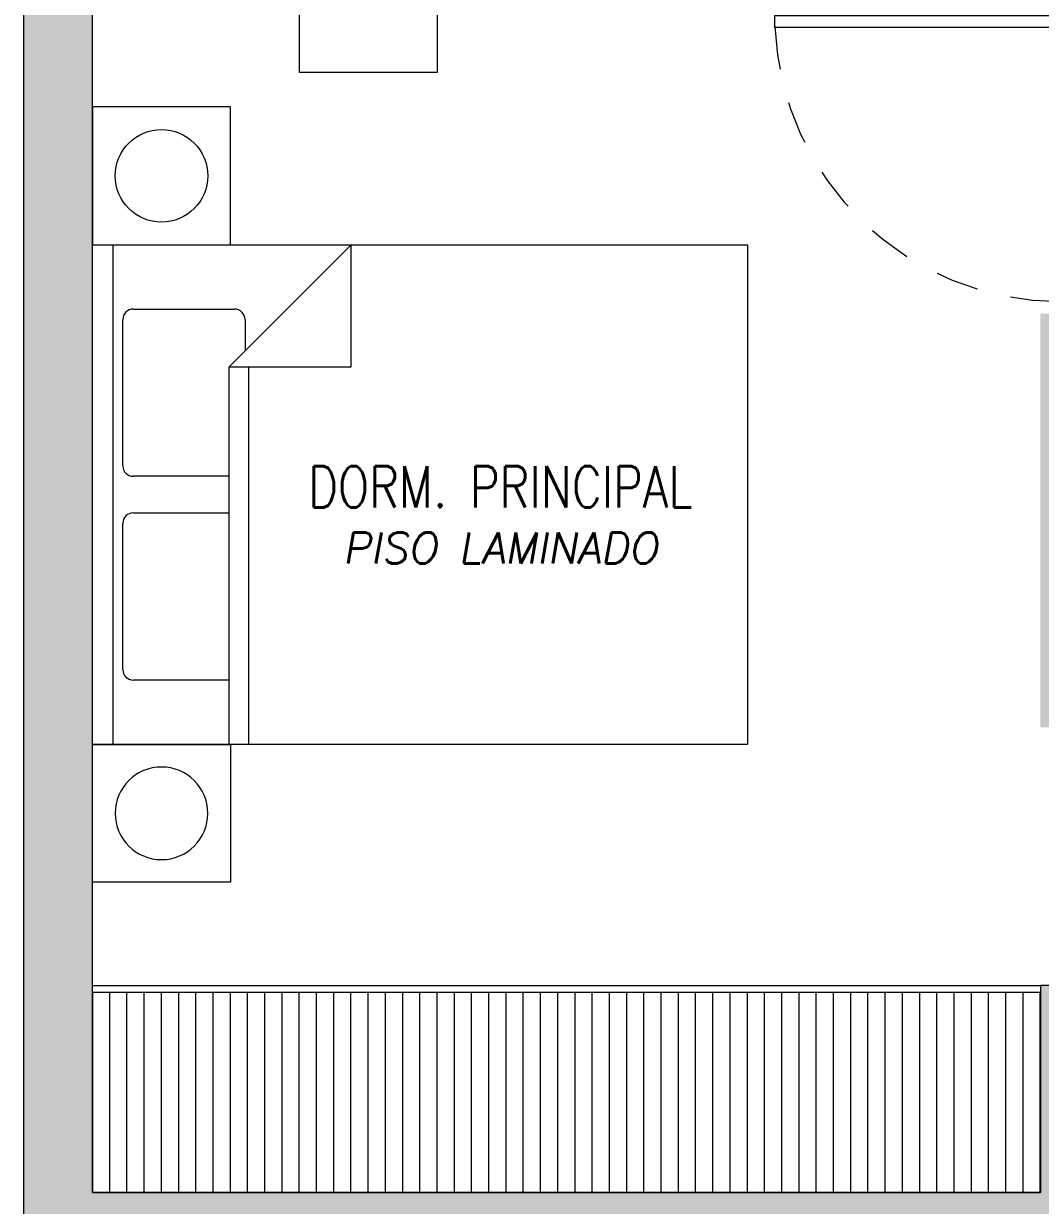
# Model space of a CAD drawing. Header units: millimetres. Extents: x -3 to 53, y -110 to 39.
# Drawn here: x 0 to 2.95, y 4.162 to 7.592 of the extents above; entities that cross this region are included whole.
import ezdxf
from ezdxf.enums import TextEntityAlignment as Align

# ---------------------------------------------------------------- set-up
doc = ezdxf.new("R2010")
doc.units = ezdxf.units.MM
doc.linetypes.add('HIDDEN2', pattern=[0.1875, 0.125, -0.0625])
doc.layers.get('DEFPOINTS').update_dxf_attribs({"color": 8})
for name, color, linetype in [('A-EST HATCH', 8, 'Continuous'), ('A-EST PLACAS', 8, 'Continuous'), ('A-TEXTO-ACABADO PISO', 8, 'Continuous'), ('DLP_MOBILIARIO', 8, 'Continuous'), ('DLP_MOBILIARIO FIJO', 8, 'Continuous'), ('DLP_TEXTO AMBIENTE', 8, 'Continuous')]:
    doc.layers.add(name, color=color, linetype=linetype)
doc.layers.add('A-MUROS', color=8, linetype='Continuous', lineweight=30)
doc.styles.add('ROMANS', font='ROMANS.shx', dxfattribs={"oblique": 10})

# ---------------------------------------------------------------- blocks, each defined once
blk = doc.blocks.new('EST-P2')
at = {"layer": 'A-EST HATCH', "lineweight": 0}
h = blk.add_hatch(color=8, dxfattribs=at)
h.dxf.hatch_style = 1
h.paths.add_polyline_path([(-39.55, -10.99), (-39.55, -4.925), (-38.05, -4.925), (-38.05, -5.675), (-37.9, -5.675), (-37.9, -4.725), (-39.7, -4.725), (-39.7, -5.6), (-41.2, -5.6), (-41.2, -5.1), (-41.35, -5.1), (-41.35, -5.8), (-39.7, -5.8), (-39.7, -10.99)])
h.paths.add_polyline_path([(-18.45, -0.925), (-20.05, -0.925), (-20.05, 2.175), (-18.85, 2.175), (-18.85, 2.325), (-20.2, 2.325), (-20.2, -1.075), (-18.45, -1.075)])
h.paths.add_polyline_path([(-17.65, 2.325), (-17.5, 2.325), (-17.5, -1.075), (-17.65, -1.075)])
h.paths.add_polyline_path([(-12.15, 2.8), (-11.85, 2.8), (-11.85, 2.65), (-12, 2.65), (-12, -0.425), (-12.15, -0.425)])
h.paths.add_polyline_path([(-15.1, 2.175), (-15.1, -0.925), (-16.7, -0.925), (-16.7, -1.075), (-14.95, -1.075), (-14.95, 2.325), (-16.3, 2.325), (-16.3, 2.175)])
h.paths.add_polyline_path([(-5.85, 2.65), (-5.25, 2.65), (-5.25, 2.8), (-6, 2.8), (-6, -0.6), (-4.85, -0.6), (-4.85, -0.45), (-5.85, -0.45)])
h.paths.add_polyline_path([(-4.05, 2.8), (-4.05, -0.6), (-3.9, -0.6), (-3.9, 2.8)])
h.paths.add_polyline_path([(-3.1, -0.45), (-1.5, -0.45), (-1.5, 2.65), (-2.7, 2.65), (-2.7, 2.8), (-1.35, 2.8), (-1.35, -0.6), (-3.1, -0.6)])
h.paths.add_polyline_path([(-5.85, -10.9), (-5.25, -10.9), (-5.25, -11.05), (-6, -11.05), (-6, -7.65), (-4.85, -7.65), (-4.85, -7.8), (-5.85, -7.8)])
h.paths.add_polyline_path([(-4.05, -11.05), (-4.05, -7.65), (-3.9, -7.65), (-3.9, -11.05)])
h.paths.add_polyline_path([(-3.1, -7.8), (-1.5, -7.8), (-1.5, -10.9), (-2.7, -10.9), (-2.7, -11.05), (-1.35, -11.05), (-1.35, -7.65), (-3.1, -7.65)])
h.paths.add_polyline_path([(-8.7, -7.55), (-8.85, -7.55), (-8.85, -10.9), (-9, -10.9), (-9, -11.05), (-8.7, -11.05)])
h.paths.add_polyline_path([(-18.45, -7.325), (-20.05, -7.325), (-20.05, -10.425), (-18.85, -10.425), (-18.85, -10.575), (-20.2, -10.575), (-20.2, -7.175), (-18.45, -7.175)])
h.paths.add_polyline_path([(-17.65, -10.575), (-17.5, -10.575), (-17.5, -7.175), (-17.65, -7.175)])
h.paths.add_polyline_path([(-12.15, -11.05), (-11.85, -11.05), (-11.85, -10.9), (-12, -10.9), (-12, -7.825), (-12.15, -7.825)])
h.paths.add_polyline_path([(-15.1, -10.425), (-15.1, -7.325), (-16.7, -7.325), (-16.7, -7.175), (-14.95, -7.175), (-14.95, -10.575), (-16.3, -10.575), (-16.3, -10.425)])
h.paths.add_polyline_path([(-31.6, -0.925), (-30, -0.925), (-30, 2.175), (-31.2, 2.175), (-31.2, 2.325), (-29.85, 2.325), (-29.85, -1.075), (-31.6, -1.075)])
h.paths.add_polyline_path([(-32.4, 2.325), (-32.55, 2.325), (-32.55, -1.075), (-32.4, -1.075)])
h.paths.add_polyline_path([(-38.2, 2.8), (-38.2, 2.65), (-38.05, 2.65), (-38.05, -0.425), (-37.9, -0.425), (-37.9, 2.8)])
h.paths.add_polyline_path([(-34.95, 2.175), (-34.95, -0.925), (-33.35, -0.925), (-33.35, -1.075), (-35.1, -1.075), (-35.1, 2.325), (-33.75, 2.325), (-33.75, 2.175)])
h.paths.add_polyline_path([(-39.7, -2.45), (-41.35, -2.45), (-41.35, -3.15), (-41.2, -3.15), (-41.2, -2.65), (-39.7, -2.65), (-39.7, -3.525), (-37.9, -3.525), (-37.9, -2.575), (-38.05, -2.575), (-38.05, -3.325), (-39.55, -3.325), (-39.55, 2.74), (-39.7, 2.74)])
h.paths.add_polyline_path([(-44.2, 2.65), (-44.8, 2.65), (-44.8, 2.8), (-44.05, 2.8), (-44.05, -0.6), (-45.2, -0.6), (-45.2, -0.45), (-44.2, -0.45)])
h.paths.add_polyline_path([(-46, 2.8), (-46, -0.6), (-46.15, -0.6), (-46.15, 2.8)])
h.paths.add_polyline_path([(-46.95, -0.45), (-48.55, -0.45), (-48.55, 2.65), (-47.35, 2.65), (-47.35, 2.8), (-48.7, 2.8), (-48.7, -0.6), (-46.95, -0.6)])
h.paths.add_polyline_path([(-46, -11.05), (-46, -7.65), (-46.15, -7.65), (-46.15, -11.05)])
h.paths.add_polyline_path([(-46.95, -7.8), (-48.55, -7.8), (-48.55, -10.9), (-47.35, -10.9), (-47.35, -11.05), (-48.7, -11.05), (-48.7, -7.65), (-46.95, -7.65)])
h.paths.add_polyline_path([(-41.35, -7.55), (-41.2, -7.55), (-41.2, -10.9), (-41.05, -10.9), (-41.05, -11.05), (-41.35, -11.05)])
h.paths.add_polyline_path([(-31.6, -7.325), (-30, -7.325), (-30, -10.425), (-31.2, -10.425), (-31.2, -10.575), (-29.85, -10.575), (-29.85, -7.175), (-31.6, -7.175)])
h.paths.add_polyline_path([(-32.4, -10.575), (-32.55, -10.575), (-32.55, -7.175), (-32.4, -7.175)])
h.paths.add_polyline_path([(-37.9, -11.05), (-38.2, -11.05), (-38.2, -10.9), (-38.05, -10.9), (-38.05, -7.825), (-37.9, -7.825)])
h.paths.add_polyline_path([(-34.95, -10.425), (-34.95, -7.325), (-33.35, -7.325), (-33.35, -7.175), (-35.1, -7.175), (-35.1, -10.575), (-33.75, -10.575), (-33.75, -10.425)])
h.paths.add_polyline_path([(-10.35, -4.725), (-12.15, -4.725), (-12.15, -5.675), (-12, -5.675), (-12, -4.925), (-10.5, -4.925), (-10.5, -10.99), (-10.35, -10.99), (-10.35, -5.8), (-8.7, -5.8), (-8.7, -5.1), (-8.85, -5.1), (-8.85, -5.6), (-10.35, -5.6)])
h.paths.add_polyline_path([(-44.05, -11.05), (-44.05, -7.65), (-45.2, -7.65), (-45.2, -7.8), (-44.2, -7.8), (-44.2, -10.9), (-44.8, -10.9), (-44.8, -11.05)])
h.paths.add_polyline_path([(-46.9532, -2.7), (-47.1, -2.7), (-47.1, -1.5), (-44.95, -1.5), (-44.95, -1.65), (-45.4, -1.65), (-45.4, -3.25), (-45.6, -3.25), (-45.6, -1.65), (-46.95, -1.65), (-46.95, -2.7)], flags=17)
h.paths.add_polyline_path([(-46.9532, -5.55), (-47.1, -5.55), (-47.1, -6.75), (-44.95, -6.75), (-44.95, -6.6), (-45.4, -6.6), (-45.4, -5), (-45.6, -5), (-45.6, -6.6), (-46.95, -6.6), (-46.95, -5.55)], flags=17)
h.paths.add_polyline_path([(-41.1999, -4.05), (-44.05, -4.05), (-44.05, -1.5), (-44.2, -1.5), (-44.2, -4.05), (-46.95, -4.05), (-46.95, -3.45), (-47.1, -3.45), (-47.1, -4.05), (-49.85, -4.05), (-49.85, 0), (-50.05, 0), (-50.05, -8.25), (-49.85, -8.25), (-49.85, -4.2), (-47.1, -4.2), (-47.1, -4.8), (-46.95, -4.8), (-46.95, -4.2), (-44.2, -4.2), (-44.2, -6.75), (-44.05, -6.75), (-44.05, -4.2), (-41.1999, -4.2)])
h.paths.add_polyline_path([(-41.35, 2.8), (-41.35, -0.7), (-41.2, -0.7), (-41.2, 2.65), (-41.05, 2.65), (-41.05, 2.8)])
h.paths.add_polyline_path([(-10.35, 2.74), (-10.35, -2.45), (-8.7, -2.45), (-8.7, -3.15), (-8.85, -3.15), (-8.85, -2.65), (-10.35, -2.65), (-10.35, -3.525), (-12.15, -3.525), (-12.15, -2.575), (-12, -2.575), (-12, -3.325), (-10.5, -3.325), (-10.5, 2.74)])
h.paths.add_polyline_path([(-2.95, -4.05), (-0.2, -4.05), (-0.2, 0), (0, 0), (0, -8.25), (-0.2, -8.25), (-0.2, -4.2), (-2.95, -4.2), (-2.95, -4.8), (-3.1, -4.8), (-3.1, -4.2), (-5.85, -4.2), (-5.85, -6.75), (-6, -6.75), (-6, -4.2), (-8.8501, -4.2), (-8.8501, -4.05), (-6, -4.05), (-6, -1.5), (-5.85, -1.5), (-5.85, -4.05), (-3.1, -4.05), (-3.1, -3.45), (-2.95, -3.45)])
h.paths.add_polyline_path([(-8.7, 2.8), (-9, 2.8), (-9, 2.65), (-8.85, 2.65), (-8.85, -0.7), (-8.7, -0.7)])
h.paths.add_polyline_path([(-3.0968, -2.7), (-2.95, -2.7), (-2.95, -1.5), (-5.1, -1.5), (-5.1, -1.65), (-4.65, -1.65), (-4.65, -3.25), (-4.45, -3.25), (-4.45, -1.65), (-3.1, -1.65), (-3.1, -2.7)], flags=17)
h.paths.add_polyline_path([(-3.0968, -5.55), (-2.95, -5.55), (-2.95, -6.75), (-5.1, -6.75), (-5.1, -6.6), (-4.65, -6.6), (-4.65, -5), (-4.45, -5), (-4.45, -6.6), (-3.1, -6.6), (-3.1, -5.55)], flags=17)
h.paths.add_polyline_path([(-23.35, -3.525), (-23.2, -3.525), (-23.2, 0.475), (-23.35, 0.475)])
h.paths.add_polyline_path([(-27.6, -3.525), (-37, -3.525), (-37, -3.375), (-33.45, -3.375), (-33.45, -1.975), (-33.25, -1.975), (-33.25, -3.375), (-30.35, -3.375), (-30.35, -1.975), (-30.2, -1.975), (-30.2, -3.375), (-27.8, -3.375), (-27.8, -2.125), (-29.45, -2.125), (-29.45, -1.975), (-27.175, -1.975), (-27.175, -2.125), (-27.6, -2.125)])
h.paths.add_polyline_path([(-27.15, -3.525), (-25.05, -3.525), (-25.05, -3.375), (-27, -3.375), (-27, 0.325), (-25.05, 0.325), (-25.05, 0.475), (-27, 0.475), (-27, 2.325), (-27.85, 2.325), (-27.85, 2.175), (-27.15, 2.175)])
h.paths.add_polyline_path([(-22.45, -2.125), (-22.45, -3.525), (-13.05, -3.525), (-13.05, -3.375), (-16.6, -3.375), (-16.6, -1.975), (-16.8, -1.975), (-16.8, -3.375), (-19.7, -3.375), (-19.7, -1.975), (-19.85, -1.975), (-19.85, -3.375), (-22.25, -3.375), (-22.25, -2.125), (-20.6, -2.125), (-20.6, -1.975), (-22.825, -1.975), (-22.825, -2.125)])
h.paths.add_polyline_path([(-22.85, 2.175), (-22.2, 2.175), (-22.2, 2.325), (-23.05, 2.325), (-23.05, -3.525), (-22.85, -3.525)])
h.paths.add_polyline_path([(-23.05, -6.3), (-23.05, -10.575), (-22.2, -10.575), (-22.2, -10.425), (-22.85, -10.425), (-22.85, -6.3)])
h.paths.add_polyline_path([(-21.05, -6.275), (-21.05, -6.125), (-22.85, -6.125), (-22.85, -4.875), (-20.3, -4.875), (-20.3, -6.275), (-20.15, -6.275), (-20.15, -4.875), (-16.8, -4.875), (-16.8, -6.275), (-16.6, -6.275), (-16.6, -4.875), (-13.05, -4.875), (-13.05, -4.725), (-23.05, -4.725), (-23.05, -6.275)])
h.paths.add_polyline_path([(-27, -6.3), (-27, -10.025), (-23.35, -10.025), (-23.35, -7.375), (-25.7, -7.375), (-25.7, -6.825), (-26, -6.825), (-26, -6.675), (-25.55, -6.675), (-25.55, -7.225), (-23.35, -7.225), (-23.35, -4.875), (-26, -4.875), (-26, -4.725), (-23.2, -4.725), (-23.2, -10.175), (-27, -10.175), (-27, -10.575), (-27.85, -10.575), (-27.85, -10.425), (-27.15, -10.425), (-27.15, -6.3)])
h.paths.add_polyline_path([(-29, -6.275), (-29, -6.125), (-27.2, -6.125), (-27.2, -4.875), (-29.75, -4.875), (-29.75, -6.275), (-29.9, -6.275), (-29.9, -4.875), (-33.25, -4.875), (-33.25, -6.275), (-33.45, -6.275), (-33.45, -4.875), (-37, -4.875), (-37, -4.725), (-27, -4.725), (-27, -6.275)])
at = {"layer": 'A-EST PLACAS', "color": 8, "lineweight": 0}
blk.add_lwpolyline([(-41.1999, -4.05), (-44.05, -4.05), (-44.05, -1.5), (-44.2, -1.5), (-44.2, -4.05), (-46.95, -4.05), (-46.95, -3.45), (-47.1, -3.45), (-47.1, -4.05), (-49.85, -4.05), (-49.85, 0), (-50.05, 0), (-50.05, -8.25), (-49.85, -8.25), (-49.85, -4.2), (-47.1, -4.2), (-47.1, -4.8), (-46.95, -4.8), (-46.95, -4.2), (-44.2, -4.2), (-44.2, -6.75), (-44.05, -6.75), (-44.05, -4.2), (-41.1999, -4.2)], close=True, dxfattribs=at)
blk = doc.blocks.new('A$C3E6679A6')
at = {"color": 8, "lineweight": 0}
for p, q in [((0, 1.8444), (0.0001, 1.9044)), ((0.0001, 1.9044), (1.4501, 1.9044)), ((1.4501, 1.9044), (1.4501, 1.8444))]:
    blk.add_line(p, q, dxfattribs=at)
at = {"color": 8, "linetype": 'Continuous', "lineweight": 0}
for p, q in [((0, 1.8444), (1.45, 1.8444)), ((0, 0.0044), (0, 1.8444)), ((1.45, 1.8444), (1.45, 0.0044)), ((0.1867, 1.5087), (0.1867, 1.786)), ((0.2173, 1.8167), (0.6414, 1.8167)), ((0.672, 1.786), (0.672, 1.5087)), ((0.778, 1.5087), (0.778, 1.786)), ((0.8086, 1.8167), (1.2327, 1.8167)), ((1.2633, 1.786), (1.2633, 1.4926)), ((0, 1.5084), (1.0953, 1.5084)), ((1.45, 1.1538), (1.0953, 1.5084)), ((1.0953, 1.5084), (1.0953, 1.1538)), ((1.0953, 1.4524), (0, 1.4524)), ((1.2327, 1.462), (1.1418, 1.462)), ((1.0953, 1.1538), (1.45, 1.1538)), ((1.45, 0.0044), (0, 0.0044))]:
    blk.add_line(p, q, dxfattribs=at)
for centre, start, end in [((0.2173, 1.786), 90, 180), ((0.6414, 1.786), 0, 90), ((0.8086, 1.786), 90, 180), ((1.2327, 1.786), 0, 90), ((1.2327, 1.4926), 270, 0)]:
    blk.add_arc(centre, 0.0306, start, end, dxfattribs=at)
at = {"layer": 'DEFPOINTS', "color": 8, "linetype": 'ByBlock', "lineweight": 0}
for p in [(0, 1.9044), (0, 0)]:
    blk.add_point(p, dxfattribs=at)
blk = doc.blocks.new('A$C2EBA15F5')
at = {"color": 8, "lineweight": 0}
blk.add_lwpolyline([(0, 0.4), (0, 0), (0.4, 0), (0.4, 0.4)], close=True, dxfattribs=at)
blk.add_circle((0.2, 0.2), 0.1344, dxfattribs=at)
blk = doc.blocks.new('*U143')
at = {"color": 8, "lineweight": 0}
for p, q in [((0.01, 0.855), (0.01, 0.9)), ((0.1, 0.865), (0.1, 0.9)), ((0.1, 0.865), (0.055, 0.865)), ((0.055, 0.855), (0.055, 0.865)), ((0.055, 0.855), (0.01, 0.855)), ((0.055, 0.045), (0.01, 0.045)), ((0.01, 0.045), (0.01, 0)), ((0.055, 0.045), (0.055, 0.035)), ((0.1, 0.035), (0.055, 0.035)), ((0.1, 0.035), (0.1, 0))]:
    blk.add_line(p, q, dxfattribs=at)
blk.add_lwpolyline([(0.93, 0.07), (0.93, 0.035), (0.1, 0.035), (0.1, 0.07)], close=True, dxfattribs=at)
at = {"color": 8, "linetype": 'HIDDEN2', "lineweight": 0}
blk.add_arc((0.0995, 0.0339), 0.8311, 2.2301, 89.9672, dxfattribs=at)
blk = doc.blocks.new('DPTO 65')
at = {"layer": 'A-MUROS', "color": 8, "lineweight": 0}
blk.add_line((-2.95, 0.15), (-0.2, 0.15), dxfattribs=at)
at = {"layer": 'DLP_MOBILIARIO', "color": 8, "lineweight": 0}
blk.add_lwpolyline([(-0.8, 3.4), (-0.8, 3.6), (-1.2, 3.6), (-1.2, 3.4)], close=True, dxfattribs=at)
at = {"layer": 'DLP_MOBILIARIO', "color": 8, "lineweight": 0, "xscale": -1, "rotation": 180}
blk.add_blockref('*U143', (-3.11, 3.6), dxfattribs=at)
at = {"layer": 'DLP_MOBILIARIO', "color": 8, "lineweight": 0, "xscale": -1}
blk.add_blockref('A$C2EBA15F5', (-0.2, 2.9001), dxfattribs=at)
at = {"layer": 'DLP_MOBILIARIO', "color": 8, "lineweight": 0, "extrusion": (0, 0, -1), "zscale": -1, "rotation": 90}
blk.add_blockref('A$C3E6679A6', (2.1044, 1.45), dxfattribs=at)
at = {"layer": 'DLP_MOBILIARIO', "color": 8, "lineweight": 0, "rotation": 180}
blk.add_blockref('A$C2EBA15F5', (-0.2, 1.4501), dxfattribs=at)
blk = doc.blocks.new('TEXTO AMBIENTES PT')
at = {"layer": 'A-TEXTO-ACABADO PISO', "color": 8, "lineweight": 0, "insert": (0.033, -4.9347), "char_height": 0.09, "attachment_point": 2, "style": 'ROMANS'}
blk.add_mtext_dynamic_manual_height_columns('PISO LAMINADO', width=1.20225, gutter_width=12.5, heights=[0], dxfattribs=at)
at = {"layer": 'DLP_TEXTO AMBIENTE', "color": 8, "lineweight": 0, "style": 'ROMANS', "width": 0.8}
blk.add_text('DORM. PRINCIPAL', height=0.12, dxfattribs=at).set_placement((0.0332, -4.8624), align=Align.CENTER)
blk = doc.blocks.new('JUNTA2')
at = {"layer": 'DLP_MOBILIARIO FIJO', "lineweight": 0}
h = blk.add_hatch(dxfattribs=at)
h.set_pattern_fill('_USER', color=8, scale=0.05, angle=270, pattern_type=0)
h.set_pattern_definition([(270, (-26.75, -6.375), (0.05, -9e-18), [])])
h.paths.add_polyline_path([(-26.75, -6.375), (-24, -6.375), (-24, -5.795), (-26.75, -5.795)])
at = {"layer": 'A-MUROS', "color": 8, "lineweight": 0}
blk.add_lwpolyline([(-24, -6.375), (-26.75, -6.375), (-26.75, -2.325), (-26.95, -2.325), (-26.95, -10.575), (-26.75, -10.575), (-26.75, -6.525), (-24, -6.525)], dxfattribs=at)
at = {"layer": 'DLP_MOBILIARIO FIJO', "color": 8, "lineweight": 0, "elevation": 0}
for points in [[(-24, -5.775), (-24, -5.795), (-26.75, -5.795), (-26.75, -5.775)], [(-26.75, -6.375), (-24, -6.375), (-24, -5.795), (-26.75, -5.795)]]:
    blk.add_lwpolyline(points, close=True, dxfattribs=at)
blk = doc.blocks.new('arq.')
at = {"color": 8}
blk.add_blockref('EST-P2', (151.2627, 10.1436, 0), dxfattribs=at)
at = {"color": 8, "xscale": -1}
blk.add_blockref('DPTO 65', (101.2127, 5.9436), dxfattribs=at)
at = {"color": 8}
blk.add_blockref('JUNTA2', (128.1627, 12.4686), dxfattribs=at)
at = {"layer": 'DLP_TEXTO AMBIENTE', "color": 8}
blk.add_blockref('TEXTO AMBIENTES PT', (102.5627, 12.9436), dxfattribs=at)

msp = doc.modelspace()

# ---------------------------------------------------------------- block references
at = {"color": 7}
msp.add_blockref('arq.', (-101.2125, -1.8936), dxfattribs=at)

doc.saveas('drawing.dxf')
